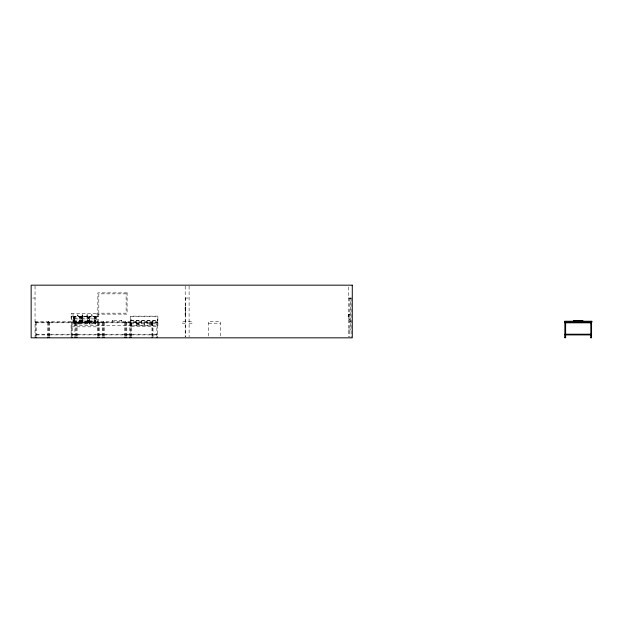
<?xml version="1.0" encoding="UTF-8"?>
<svg xmlns="http://www.w3.org/2000/svg" width="623" height="623" viewBox="0 0 623 623"><rect width="100%" height="100%" fill="white"/><g stroke="black" fill="none" stroke-linecap="round" stroke-linejoin="round"><path stroke-width="0.47" stroke-dasharray="3.12 2.34" d="M74.526 319.202L74.534 322.099L75.025 322.379M81.995 319.046L82.446 322.216A0.966 0.685 0 0 1 81.465 321.53M80.422 323.43L74.106 323.298L73.919 317.465A1.005 0.709 0 0 1 74.924 316.757L79.799 316.757A1.005 0.709 0 0 1 80.803 317.465L80.795 322.955L80.094 323.392M87.687 323.477L81.512 323.298L81.333 317.465A1.005 0.709 0 0 1 82.329 316.757L87.212 316.757A1.005 0.709 0 0 1 88.209 317.465L88.201 322.955L87.508 323.392M89.455 323.392L88.746 322.955L88.739 317.465A1.005 0.709 0 0 1 89.743 316.757L94.618 316.757A1.005 0.709 0 0 1 95.623 317.465L95.615 322.955L94.914 323.392M77.353 315.004C78.957 316.157 76.785 313.673 77.517 315.604C79.884 314.802 76.107 314.366 77.532 314.763M80.671 321.624L79.9 322.332L79.946 318.929M80.795 321.725C80.009 323.516 74.713 323.508 73.927 321.725M88.084 321.624L87.313 322.332L87.36 318.96M88.201 321.725C87.407 323.539 82.158 323.532 81.34 321.725M95.49 321.624L94.532 322.379M95.615 321.725C94.821 323.532 89.564 323.555 88.746 321.725M82.057 319.108L82.01 322.293L87.212 322.34A1.005 0.709 0 0 0 88.209 321.632M82.088 314.911C83.35 316.429 81.87 313.478 82.096 315.526C82.438 315.822 83.046 315.495 82.96 315.028C81.956 313.626 82.509 316.126 82.228 314.763M91.924 314.724C92.048 316.102 91.947 313.517 91.285 315.168C91.347 315.69 92.118 315.814 92.321 315.316C91.643 313.47 91.456 316.64 92.103 314.825M87.228 315.479C85.678 315.783 87.672 313.501 87.625 315.316C87.313 316.85 87.119 313.019 87.025 315.479M89.533 319.015L89.346 322.044L89.844 322.379M94.634 318.914L89.502 318.968L89.86 322.216A0.966 0.685 0 0 1 88.871 321.53M80.445 323.267L80.678 317.52A0.966 0.685 0 0 0 79.713 316.834L79.713 318.08A0.966 0.685 0 0 1 80.678 318.766M82.018 319.015L82.446 318.906M74.643 318.992L75.04 318.906M87.726 323.345L88.092 317.52A0.966 0.685 0 0 0 87.127 316.834L87.127 318.08A0.966 0.685 0 0 1 88.092 318.766M82.135 318.945L87.407 318.945M74.924 318.914L79.993 318.945M94.992 323.392L95.498 322.807L95.498 317.52A0.966 0.685 0 0 0 94.532 316.834L94.532 318.08A0.966 0.685 0 0 1 95.498 318.766M94.641 322.371L94.906 319.108L94.517 322.216A0.966 0.685 0 0 0 95.498 321.53M79.705 322.379L79.853 322.34A1.005 0.709 0 0 0 80.803 321.632M32.708 298.043L35.052 298.043M185.202 298.043L189.104 298.043M348.382 298.043L351.504 298.043M185.202 298.238L185.693 298.238L185.693 336.848M349.752 298.822L351.115 298.822M185.202 307.014L185.202 314.817M185.693 307.014L185.693 314.817M185.008 307.404L185.888 307.404M185.008 308.183L185.888 308.183M185.008 313.642L185.888 313.642M349.846 314.008C347.416 313.571 347.416 319.903 349.846 319.467M349.846 314.296C347.836 313.821 347.751 319.622 349.846 319.171M185.008 314.428L185.888 314.428M349.846 314.592C348.335 313.969 348.047 319.381 349.846 318.883M71.123 316.562L71.762 316.562M73.031 316.562L96.526 316.562M97.795 316.562L98.426 316.562M73.662 317.66A1.355 0.958 0 0 1 75.017 316.702L79.713 316.702A1.355 0.958 0 0 1 81.068 317.66A1.355 0.958 0 0 1 82.431 316.702L87.127 316.702A1.355 0.958 0 0 1 88.482 317.66A1.355 0.958 0 0 1 89.837 316.702L94.532 316.702A1.355 0.958 0 0 1 95.895 317.66M130.604 316.71L157.907 316.71M71.762 316.834L73.031 316.834M96.526 316.834L97.795 316.834M73.919 318.758A1.005 0.709 0 0 1 74.924 318.049L79.799 318.049A1.005 0.709 0 0 1 80.803 318.758M81.333 318.758A1.005 0.709 0 0 1 82.329 318.049L87.212 318.049A1.005 0.709 0 0 1 88.209 318.758M88.739 318.758A1.005 0.709 0 0 1 89.743 318.049L94.618 318.049A1.005 0.709 0 0 1 95.623 318.758M130.604 320.308L157.907 320.308M112.467 320.666L112.856 320.666M121.049 320.666L121.438 320.666M112.467 320.759L112.856 320.954L112.467 320.954M121.438 320.759L121.049 320.759L121.438 320.954M130.604 320.798L157.907 320.798M74.051 320.292A0.966 0.685 0 0 0 75.017 320.977L79.713 320.977A0.966 0.685 0 0 0 80.678 320.292M81.465 320.292A0.966 0.685 0 0 0 82.431 320.977L87.127 320.977A0.966 0.685 0 0 0 88.092 320.292M88.871 320.292A0.966 0.685 0 0 0 89.837 320.977L94.532 320.977A0.966 0.685 0 0 0 95.498 320.292M157.51 320.892L157.907 320.892M73.67 321.055L95.88 321.055M112.467 321.055L112.856 321.055M121.049 321.055L121.438 321.055M349.752 321.125L351.115 321.125M35.052 321.25L157.907 321.25M82.431 316.702L82.431 316.562A1.355 0.958 0 0 0 81.068 317.52L81.068 320.432A1.402 0.989 0 0 1 80.017 321.39L75.017 321.39A1.355 0.958 0 0 1 73.662 320.432M89.837 316.702L89.837 316.562A1.355 0.958 0 0 0 88.482 317.52L88.482 320.432A1.402 0.989 0 0 1 87.422 321.39L82.431 321.39A1.355 0.958 0 0 1 81.068 320.432M349.752 321.904L351.115 321.904M35.052 322.223L157.611 322.223L157.611 337.238M79.799 322.34L74.924 322.34A1.005 0.709 0 0 1 73.919 321.632M135.674 322.418L136.063 322.418M141.133 322.418L141.522 322.418M146.592 322.418L146.981 322.418M152.051 322.418L152.44 322.418M35.48 322.807L35.869 322.807M36.22 322.807L47.628 322.807M47.979 322.807L48.368 322.807M49.419 322.807L49.03 322.223M49.77 322.807L156.832 322.807M157.183 322.807L157.572 322.807M73.927 322.878L80.795 322.878M81.34 322.878L88.201 322.878M88.746 322.878L95.615 322.878M185.202 323.197L182.282 323.197L182.282 321.25L192.032 321.25L192.032 323.197L189.104 323.197M208.604 323.197L220.308 323.197M95 323.485L89.19 323.462M130.604 323.594L157.907 323.594M136.359 323.983L139.085 323.983M149.419 323.983L152.152 323.983M136.359 324.178L139.085 324.178M149.419 324.178L152.152 324.178M130.604 325.151L157.907 325.151M71.419 326.826L98.138 326.826M348.382 330.026L350.336 330.026L350.336 298.043M36.22 334.216L48.36 334.216L48.36 334.901L36.22 334.901M157.564 334.216L49.046 334.216L49.046 334.901L157.564 334.901M94.517 318.906L94.93 319.015M87.103 318.906L87.57 319.077L87.103 322.216A0.966 0.685 0 0 0 88.092 321.53M82.049 323.392L81.465 322.885L81.465 317.52A0.966 0.685 0 0 1 82.431 316.834L82.431 318.08A0.966 0.685 0 0 0 81.465 318.766M74.635 323.392L74.059 322.885L74.051 317.52A0.966 0.685 0 0 1 75.017 316.834L75.017 318.08A0.966 0.685 0 0 0 74.051 318.766M74.729 322.301L74.059 321.624M89.548 322.301L88.879 321.624M82.135 322.301L81.473 321.624M89.237 323.345L88.871 317.52A0.966 0.685 0 0 1 89.837 316.834L89.837 318.08A0.966 0.685 0 0 0 88.871 318.766M79.985 318.984L79.767 322.216A0.966 0.685 0 0 0 80.678 321.53M351.115 298.043L351.115 337.83M349.752 298.043L349.752 337.043M348.382 287.016L348.382 336.856M220.308 335.999L220.308 321.25L208.604 321.25L208.604 335.999M189.104 286.128L189.104 336.872M185.202 286.128L185.202 336.872M157.712 320.892L157.51 319.303L157.51 321.25M157.121 323.594L157.121 325.151M156.879 334.216L156.879 334.901M156.832 322.223L156.832 337.238M153.032 321.25L153.032 322.223M153.032 336.879L153.032 325.541L71.123 325.541L71.123 336.879M152.736 322.223L152.736 336.303M152.69 334.216L152.69 334.901M152.44 322.029L152.44 323.002M152.152 325.151L152.152 323.789L149.419 323.789L149.419 325.151M151.957 322.223L151.957 337.238M146.981 322.029L146.981 323.002M144.45 323.594L144.45 325.151M144.061 323.594L144.061 325.151M141.522 322.029L141.522 323.002M139.085 325.151L139.085 323.789L136.359 323.789L136.359 325.151M136.063 322.029L136.063 323.197M131.679 322.223L131.679 337.238M131.383 323.594L131.383 325.151M130.994 321.25L130.994 319.303L130.799 321.25M130.931 326.32L130.931 322.223L130.892 337.238M130.947 334.216L130.947 334.901M130.269 322.223L130.308 337.238M130.262 334.216L130.262 334.901M129.529 322.223L129.529 337.238M126.804 322.223L126.804 337.238M126.749 334.216L126.749 334.901M126.017 322.223L126.017 336.303M125.729 321.25L125.729 322.223M125.433 322.223L125.433 336.303M124.701 334.216L124.701 334.901M124.655 322.223L124.655 337.238M121.438 321.25L121.438 320.471L112.467 320.471L112.467 321.25M104.376 322.223L104.376 337.238M103.597 322.223L103.597 336.303M103.301 321.25L103.301 322.223M103.013 336.303L103.013 322.223L102.974 322.807M102.959 334.216L102.959 334.901M102.227 322.223L102.227 337.238M99.501 322.223L99.501 337.238M98.761 322.223L98.761 322.807M98.769 334.216L98.769 334.901M98.722 322.223L98.722 336.303M98.426 322.223L98.426 313.642L71.123 313.642L71.123 322.223M98.099 322.223L98.138 336.303M97.795 313.642L97.795 321.523L96.526 321.523L96.526 313.642M97.352 322.223L97.352 337.238M95.895 316.562L95.895 323.983L73.662 323.983L73.662 316.562M94.618 316.757L94.618 318.049M94.618 322.878L94.618 321.055A1.005 0.709 0 0 0 95.623 320.347M94.532 316.702L94.532 316.562A1.355 0.958 0 0 1 95.895 317.52M94.532 320.977L94.532 322.807M89.837 320.977L89.837 322.807M89.743 316.757L89.743 318.049M89.743 322.878L89.743 321.055A1.005 0.709 0 0 1 88.739 320.347M87.212 316.757L87.212 318.049M87.212 322.878L87.212 321.055A1.005 0.709 0 0 0 88.209 320.347M87.127 316.702L87.127 316.562A1.355 0.958 0 0 1 88.482 317.52M87.127 320.977L87.127 322.807M82.431 320.977L82.431 322.807M82.329 316.757L82.329 318.049M82.329 322.878L82.329 321.055A1.005 0.709 0 0 1 81.333 320.347M79.799 316.757L79.799 318.049M79.799 322.878L79.799 321.055A1.005 0.709 0 0 0 80.803 320.347M79.713 316.702L79.713 316.562A1.355 0.958 0 0 1 81.068 317.52M79.713 320.977L79.713 322.807M77.073 322.223L77.073 337.238M77.026 334.216L77.026 334.901M76.333 322.223L76.294 336.303M75.998 321.25L75.998 322.223M75.71 322.223L75.71 336.303M75.017 316.702L75.017 316.562A1.355 0.958 0 0 0 73.662 317.52M75.017 320.977L75.017 322.807M74.978 334.216L74.978 334.901M74.924 316.757L74.924 318.049M74.931 337.238L74.924 321.055A1.005 0.709 0 0 1 73.919 320.347M74.635 319.186L75.04 322.216A0.966 0.685 0 0 1 74.051 321.53M73.031 313.642L73.031 321.523L71.762 321.523L71.762 313.642M72.198 322.223L72.198 337.238M71.458 322.223L71.419 336.303M49.77 322.223L49.77 337.238M48.991 322.223L48.991 336.303M48.703 321.25L48.703 322.223M48.407 322.223L48.407 336.303M47.628 322.223L47.628 337.238M36.22 322.223L36.22 337.238M35.441 322.223L35.441 336.303M35.052 286.128L35.052 337.83M88.482 320.432A1.355 0.958 0 0 0 89.837 321.39L94.836 321.39A1.402 0.989 0 0 0 95.895 320.432M89.837 321.25A1.355 0.958 0 0 1 88.482 320.292A1.402 0.989 0 0 1 87.422 321.25M95.895 320.292A1.402 0.989 0 0 1 94.836 321.25M95.623 321.632A1.005 0.709 0 0 1 94.618 322.34L89.743 322.34A1.005 0.709 0 0 1 88.739 321.632M75.017 321.25A1.355 0.958 0 0 1 73.662 320.292M80.017 321.25A1.402 0.989 0 0 0 81.068 320.292A1.355 0.958 0 0 0 82.431 321.25M82.329 322.34A1.005 0.709 0 0 1 81.333 321.632M135.401 322.247C136.281 324.856 137.364 320.393 135.401 322.247M140.86 322.247C141.74 324.856 142.823 320.393 140.86 322.247M146.327 322.247C147.199 324.856 148.282 320.393 146.327 322.247M151.786 322.247C152.612 324.848 153.819 320.401 151.786 322.247M135.915 321.787L136.126 323.088L135.915 321.787M141.374 321.787L141.585 323.088L141.374 321.787M146.833 321.787L147.044 323.088L146.833 321.787M152.292 321.787L152.503 323.088L152.292 321.787M127.092 292.88L97.842 292.88L97.842 314.132L127.092 314.132L127.092 292.88M126.119 293.854L98.816 293.854L98.816 313.159L126.119 313.159L126.119 293.854M157.907 316.134L130.604 316.134L130.604 326.32L157.907 326.32L157.907 316.134"/><path stroke-width="0.93" d="M573.713 320.666L574.102 320.666M582.295 320.666L582.684 320.666M573.713 320.759L574.102 320.759M582.684 320.759L582.295 320.759L582.684 320.954M573.713 320.954L574.102 320.954M573.713 321.055L574.102 321.055M582.295 321.055L582.684 321.055M564.882 322.807L565.271 322.807M565.622 322.807L590.775 322.807M564.89 334.216L590.775 334.216M564.89 334.901L590.775 334.901M564.843 337.238L565.622 337.238M590.775 337.238L591.554 337.238M590.775 337.339L591.554 337.339L591.554 322.223M47.737 337.705L48.275 337.339M564.859 337.767L565.606 337.767M590.791 337.83L591.546 337.767M591.461 337.339L590.877 337.705L590.775 322.223M582.684 321.25L582.684 320.471L573.713 320.471L573.713 321.25M565.622 322.223L565.622 337.339L564.843 337.339L564.882 322.223M565.575 334.216L565.575 334.901M565.52 337.339L564.936 337.339M157.51 337.339L156.926 337.339M152.635 337.339L152.051 337.339M131.578 337.339L130.994 337.339M130.215 337.339L129.631 337.339M126.703 337.339L126.119 337.339M125.34 337.339L124.756 337.339M104.275 337.339L103.691 337.339M102.912 337.339L102.328 337.339M99.4 337.339L98.816 337.339M98.037 337.339L97.453 337.339M76.979 337.339L76.388 337.339M75.609 337.339L75.025 337.339M72.104 337.339L71.513 337.339M49.676 337.339L49.092 337.339M36.087 337.339L35.573 337.339M352.283 285.17L31.15 285.17L31.15 337.83L352.283 337.83L352.283 285.17M591.85 321.25L564.547 321.25L564.547 322.223L591.85 322.223L591.85 321.25"/></g></svg>
